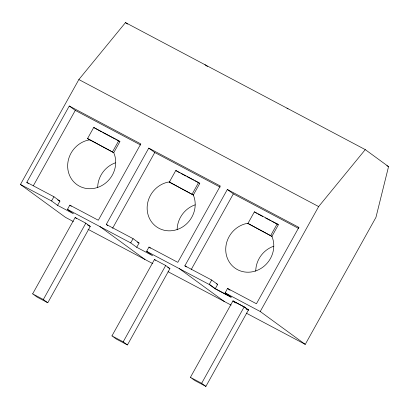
<?xml version="1.0" encoding="UTF-8"?>
<svg xmlns="http://www.w3.org/2000/svg" width="409" height="409" viewBox="0 0 409 409"><rect width="100%" height="100%" fill="white"/><g stroke="black" fill="none" stroke-linecap="round" stroke-linejoin="round"><path stroke-width="0.61" d="M73.364 221.535L65.471 217.353L20.45 184.485L78.855 79.55L125.486 22.602L365.273 149.622L388.55 166.616L375.958 217.348L305.257 344.378L246.284 313.136M28.287 183.447L26.784 182.353L69.274 106.013L140.808 143.907L98.318 220.246L69.821 205.149L67.459 209.388L73.462 213.769L57.567 205.349L51.565 200.967L20.45 184.485M33.41 185.62L75.276 110.394L69.274 106.013M51.565 200.967L53.922 196.729L26.784 182.353M87.552 138.559L113.748 152.675L87.552 138.559L93.717 127.47L118.717 140.716L119.919 141.591L113.748 152.675A25.271 23.349 -53.9 0 1 99.269 186.831A25.271 23.349 -53.9 0 1 68.303 171.601A25.271 23.349 -53.9 0 1 88.18 140.098L89.735 139.955M57.567 205.349L59.924 201.11L53.922 196.729M32.648 293.856L75.138 217.522L85.818 223.176L90.266 226.422L47.776 302.762L37.096 297.103L32.648 293.856L43.328 299.516L47.776 302.762M112.547 151.8L118.717 140.716M43.328 299.516L85.818 223.176M107.766 225.548L106.268 224.454L148.758 148.119L220.293 186.013L177.803 262.348L148.968 247.072L146.606 251.315L152.608 255.697L136.713 247.276L130.706 242.895L67.459 209.388M112.582 228.278L154.76 152.501L148.758 148.119M130.706 242.895L133.068 238.651L106.268 224.454M169.352 182.066L193.329 195.011L169.352 182.066L175.814 170.461L198.59 182.526L199.791 183.401L193.329 195.011A25.271 23.349 -53.9 0 1 178.513 229.035A25.271 23.349 -53.9 0 1 147.731 213.462A25.271 23.349 -53.9 0 1 167.915 182.148L170.067 181.974M136.713 247.276L139.07 243.033L133.068 238.651M111.954 335.886L154.444 259.551L165.686 265.507L169.929 268.606L127.439 344.94L116.197 338.984L111.954 335.886L123.196 341.842L127.439 344.94M192.133 194.132L198.59 182.526M123.196 341.842L165.686 265.507M186.356 266.924L184.853 265.83L227.343 189.49L298.923 227.419M191.167 269.654L233.345 193.871L227.343 189.49M298.877 227.384L256.433 303.754L227.552 288.447L225.129 292.91L231.085 297.261L215.19 288.841L209.234 284.49L211.652 280.027L217.66 284.408L215.298 288.647L231.192 297.067L229.694 295.973M247.936 223.437L271.919 236.382L247.936 223.437L254.398 211.831L277.179 223.897L278.376 224.776L271.919 236.382A25.271 23.349 -53.9 0 1 257.097 270.41A25.271 23.349 -53.9 0 1 226.315 254.833A25.271 23.349 -53.9 0 1 246.499 223.524L248.652 223.345M190.41 377.349L232.9 301.009L244.137 306.965L248.386 310.063L205.896 386.398L194.653 380.447L190.41 377.349L201.652 383.299L205.896 386.398M270.717 235.507L277.179 223.897M201.652 383.299L244.137 306.965M305.257 344.378L260.236 311.51L318.642 206.576L365.273 149.622M386.863 165.722L388.55 166.616M78.855 79.55L318.642 206.576M233.345 193.871L298.682 228.483M75.276 110.394L140.614 145.006M154.76 152.501L220.098 187.112M255.599 212.706L256.709 213.293M257.818 213.887L262.818 216.535M265.599 218.007L270.6 220.656M271.709 221.243L278.376 224.776M177.01 171.335L179.791 172.808M180.901 173.396L185.901 176.044M187.015 176.632L193.682 180.164M194.791 180.752L199.791 183.401M101.585 131.877L93.717 127.47M102.7 132.47L115.476 139.239M116.585 139.827L119.919 141.591M184.853 265.83L211.698 280.058M216.54 283.815L217.66 284.408M57.71 199.935L59.924 201.11M137.398 242.148L139.07 243.033M146.606 251.315L209.234 284.49M225.129 292.91L260.236 311.51M246.264 308.785L248.514 309.976L244.27 306.878L233.028 300.922L235.86 302.987M246.699 309.168L248.386 310.063M87.454 224.935L90.266 226.422M167.68 267.414L169.929 268.606M88.017 229.301L152.838 263.636M168.048 271.694L231.121 305.104M286.99 108.15L287.997 108.891M204.97 64.704L207.501 66.549M125.486 22.602L127.511 24.08M254.398 211.831L255.196 212.414M175.814 170.461L176.611 171.044M227.552 288.447L230.052 290.272M225.19 292.686L228.191 294.879M232.9 301.009L234.316 302.041M209.296 284.265L215.298 288.647M179.362 268.667L224.383 301.535M148.968 247.072L150.466 248.171M154.444 259.551L155.384 260.242M99.934 226.591L144.955 259.459M69.821 205.149L71.319 206.243M75.138 217.522L76.621 218.605M177.148 229.812A25.271 23.349 -53.9 0 1 195.124 204.843M97.669 187.378A25.271 23.349 -53.9 0 1 115.399 162.823M255.737 271.187A25.271 23.349 -53.9 0 1 273.713 246.218"/></g></svg>
